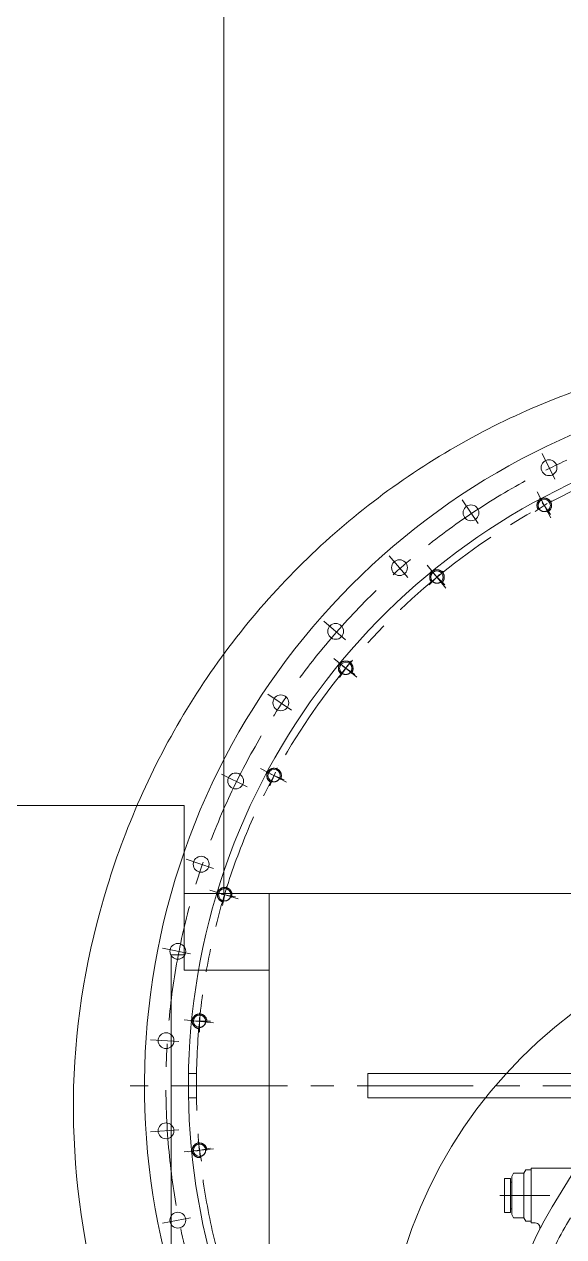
# Model space of a CAD drawing. Header units: inches. Extents: x 0 to 26418, y 0 to 20128.
# Drawn here: x 3322 to 3764, y 15601 to 16596 of the extents above; entities that cross this region are included whole.
import ezdxf

# ---------------------------------------------------------------- set-up
doc = ezdxf.new("R2010")
doc.units = ezdxf.units.IN
doc.header["$MEASUREMENT"] = 0
doc.linetypes.add('CENTER', pattern=[50.8, 31.75, -6.35, 6.35, -6.35])
doc.linetypes.add('点画线', pattern=[18, 12, -2, 2, -2])
for name, color, linetype, lineweight in [('CAXA1', 5, 'CENTER', 5), ('中心线层', 5, 'CENTER', 5), ('粗实线层', 7, 'Continuous', 5), ('细实线层', 7, 'Continuous', 5)]:
    doc.layers.add(name, color=color, linetype=linetype, lineweight=lineweight)

msp = doc.modelspace()

# ---------------------------------------------------------------- linework, layer by layer
at = {"color": 7, "lineweight": 5}
for p, q in [((3485.66, 15882.91), (3485.66, 16785.18)), ((3742.46, 16202.01), (3742.44, 16201.69)), ((3742.44, 16201.69), (3742.44, 16201.38)), ((3742.44, 16201.38), (3742.45, 16201.06)), ((3742.45, 16201.06), (3742.48, 16200.75)), ((3742.5, 16202.32), (3742.46, 16202.01)), ((3742.48, 16200.75), (3742.52, 16200.44)), ((3742.55, 16202.63), (3742.5, 16202.32)), ((3742.52, 16200.44), (3742.59, 16200.13)), ((3742.62, 16202.93), (3742.55, 16202.63)), ((3742.59, 16200.13), (3742.66, 16199.83)), ((3742.71, 16203.24), (3742.62, 16202.93)), ((3742.66, 16199.83), (3742.76, 16199.53)), ((3742.81, 16203.53), (3742.71, 16203.24)), ((3742.76, 16199.53), (3742.86, 16199.23)), ((3742.92, 16203.82), (3742.81, 16203.53)), ((3742.86, 16199.23), (3742.99, 16198.94)), ((3743.06, 16204.11), (3742.92, 16203.82)), ((3742.99, 16198.94), (3743.13, 16198.66)), ((3743.2, 16204.39), (3743.06, 16204.11)), ((3743.13, 16198.66), (3743.28, 16198.39)), ((3743.36, 16204.66), (3743.2, 16204.39)), ((3743.54, 16204.92), (3743.36, 16204.66)), ((3743.45, 16198.12), (3744.24, 16198.65)), ((3743.73, 16205.17), (3743.54, 16204.92)), ((3743.93, 16205.41), (3743.73, 16205.17)), ((3744.14, 16205.64), (3743.93, 16205.41)), ((3744.36, 16205.86), (3744.14, 16205.64)), ((3744.24, 16198.65), (3744.24, 16198.65)), ((3744.24, 16198.65), (3744.39, 16198.43)), ((3744.6, 16206.07), (3744.36, 16205.86)), ((3744.85, 16206.26), (3744.6, 16206.07)), ((3745.1, 16206.45), (3744.85, 16206.26)), ((3745.37, 16206.61), (3745.1, 16206.45)), ((3745.64, 16206.77), (3745.37, 16206.61)), ((3745.93, 16206.91), (3745.64, 16206.77)), ((3746.21, 16207.03), (3745.93, 16206.91)), ((3746.51, 16207.14), (3746.21, 16207.03)), ((3746.81, 16207.23), (3746.51, 16207.14)), ((3747.11, 16207.31), (3746.81, 16207.23)), ((3747.42, 16207.37), (3747.11, 16207.31)), ((3747.73, 16207.41), (3747.42, 16207.37)), ((3748.05, 16207.44), (3747.73, 16207.41)), ((3748.36, 16207.46), (3748.05, 16207.44)), ((3748.67, 16207.45), (3748.36, 16207.46)), ((3748.99, 16207.43), (3748.67, 16207.45)), ((3749.3, 16207.39), (3748.99, 16207.43)), ((3749.61, 16207.34), (3749.3, 16207.39)), ((3749.91, 16207.27), (3749.61, 16207.34)), ((3750.22, 16207.19), (3749.91, 16207.27)), ((3750.51, 16207.09), (3750.22, 16207.19)), ((3750.81, 16206.97), (3750.51, 16207.09)), ((3751.09, 16206.84), (3750.81, 16206.97)), ((3751.37, 16206.69), (3751.09, 16206.84)), ((3751.64, 16206.53), (3751.37, 16206.69)), ((3751.9, 16206.36), (3751.64, 16206.53)), ((3752.15, 16206.17), (3751.9, 16206.36)), ((3752.39, 16205.97), (3752.15, 16206.17)), ((3752.62, 16205.75), (3752.39, 16205.97)), ((3752.84, 16205.53), (3752.62, 16205.75)), ((3753.05, 16205.29), (3752.84, 16205.53)), ((3753.25, 16205.05), (3753.05, 16205.29)), ((3753.43, 16204.79), (3753.25, 16205.05)), ((3753.59, 16204.52), (3753.43, 16204.79)), ((3753.43, 16204.79), (3753.43, 16204.79)), ((3753.75, 16204.25), (3753.59, 16204.52)), ((3753.67, 16198.52), (3753.82, 16198.8)), ((3753.89, 16203.97), (3753.75, 16204.25)), ((3753.82, 16198.8), (3753.95, 16199.09)), ((3754.01, 16203.68), (3753.89, 16203.97)), ((3753.95, 16199.09), (3754.07, 16199.38)), ((3754.12, 16203.38), (3754.01, 16203.68)), ((3754.07, 16199.38), (3754.17, 16199.68)), ((3754.21, 16203.08), (3754.12, 16203.38)), ((3754.17, 16199.68), (3754.25, 16199.98)), ((3754.29, 16202.78), (3754.21, 16203.08)), ((3754.25, 16199.98), (3754.32, 16200.29)), ((3754.35, 16202.47), (3754.29, 16202.78)), ((3754.32, 16200.29), (3754.38, 16200.6)), ((3754.4, 16202.16), (3754.35, 16202.47)), ((3754.38, 16200.6), (3754.41, 16200.91)), ((3754.42, 16201.85), (3754.4, 16202.16)), ((3754.41, 16200.91), (3754.43, 16201.22)), ((3754.44, 16201.53), (3754.42, 16201.85)), ((3754.43, 16201.22), (3754.44, 16201.53)), ((3743.28, 16198.39), (3743.45, 16198.12)), ((3743.45, 16198.12), (3743.45, 16198.12)), ((3744.39, 16198.43), (3744.55, 16198.23)), ((3744.55, 16198.23), (3744.73, 16198.03)), ((3744.73, 16198.03), (3744.91, 16197.84)), ((3744.91, 16197.84), (3745.11, 16197.66)), ((3745.11, 16197.66), (3745.31, 16197.49)), ((3745.31, 16197.49), (3745.52, 16197.33)), ((3745.52, 16197.33), (3745.74, 16197.18)), ((3745.74, 16197.18), (3745.97, 16197.05)), ((3745.97, 16197.05), (3746.2, 16196.92)), ((3746.2, 16196.92), (3746.44, 16196.81)), ((3746.44, 16196.81), (3746.69, 16196.72)), ((3746.69, 16196.72), (3746.94, 16196.63)), ((3746.94, 16196.63), (3747.19, 16196.56)), ((3747.19, 16196.56), (3747.45, 16196.5)), ((3747.45, 16196.5), (3747.71, 16196.46)), ((3747.71, 16196.46), (3747.98, 16196.42)), ((3747.98, 16196.42), (3748.24, 16196.41)), ((3748.24, 16196.41), (3748.5, 16196.4)), ((3748.5, 16196.4), (3748.77, 16196.41)), ((3748.77, 16196.41), (3749.03, 16196.44)), ((3749.03, 16196.44), (3749.29, 16196.48)), ((3749.29, 16196.48), (3749.55, 16196.53)), ((3749.55, 16196.53), (3749.81, 16196.59)), ((3749.81, 16196.59), (3750.06, 16196.67)), ((3750.06, 16196.67), (3750.31, 16196.76)), ((3750.31, 16196.76), (3750.55, 16196.87)), ((3750.55, 16196.87), (3750.79, 16196.98)), ((3750.79, 16196.98), (3751.02, 16197.11)), ((3751.02, 16197.11), (3751.24, 16197.26)), ((3751.24, 16197.26), (3751.24, 16197.26)), ((3751.24, 16197.26), (3751.77, 16196.47)), ((3751.77, 16196.47), (3752.03, 16196.65)), ((3751.77, 16196.47), (3751.77, 16196.47)), ((3752.03, 16196.65), (3752.27, 16196.84)), ((3752.27, 16196.84), (3752.51, 16197.05)), ((3752.51, 16197.05), (3752.74, 16197.27)), ((3752.74, 16197.27), (3752.95, 16197.5)), ((3752.95, 16197.5), (3753.15, 16197.74)), ((3753.15, 16197.74), (3753.34, 16197.99)), ((3753.34, 16197.99), (3753.51, 16198.25)), ((3753.51, 16198.25), (3753.67, 16198.52)), ((3654.43, 16142.96), (3654.42, 16142.64)), ((3654.42, 16142.64), (3654.43, 16142.33)), ((3654.45, 16143.27), (3654.43, 16142.96)), ((3654.43, 16142.33), (3654.45, 16142.02)), ((3654.49, 16143.58), (3654.45, 16143.27)), ((3654.45, 16142.02), (3654.49, 16141.71)), ((3654.55, 16143.89), (3654.49, 16143.58)), ((3654.49, 16141.71), (3654.55, 16141.4)), ((3654.62, 16144.2), (3654.55, 16143.89)), ((3654.55, 16141.4), (3654.62, 16141.09)), ((3654.71, 16144.5), (3654.62, 16144.2)), ((3654.62, 16141.09), (3654.71, 16140.79)), ((3654.82, 16144.79), (3654.71, 16144.5)), ((3654.71, 16140.79), (3654.82, 16140.49)), ((3654.94, 16145.08), (3654.82, 16144.79)), ((3654.82, 16140.49), (3654.94, 16140.2)), ((3655.07, 16145.37), (3654.94, 16145.08)), ((3654.94, 16140.2), (3655.07, 16139.92)), ((3655.22, 16145.64), (3655.07, 16145.37)), ((3655.07, 16139.92), (3655.22, 16139.64)), ((3655.39, 16145.91), (3655.22, 16145.64)), ((3655.22, 16139.64), (3655.39, 16139.38)), ((3655.57, 16146.17), (3655.39, 16145.91)), ((3655.39, 16139.38), (3655.57, 16139.12)), ((3655.76, 16146.42), (3655.57, 16146.17)), ((3655.57, 16139.12), (3655.76, 16138.87)), ((3655.96, 16146.66), (3655.76, 16146.42)), ((3656.18, 16146.89), (3655.96, 16146.66)), ((3656.4, 16147.1), (3656.18, 16146.89)), ((3656.18, 16138.4), (3656.85, 16139.07)), ((3656.64, 16147.31), (3656.4, 16147.1)), ((3656.89, 16147.5), (3656.64, 16147.31)), ((3656.85, 16139.07), (3656.85, 16139.07)), ((3656.85, 16139.07), (3657.04, 16138.89)), ((3657.15, 16147.68), (3656.89, 16147.5)), ((3657.42, 16147.84), (3657.15, 16147.68)), ((3657.7, 16147.99), (3657.42, 16147.84)), ((3657.98, 16148.13), (3657.7, 16147.99)), ((3658.27, 16148.25), (3657.98, 16148.13)), ((3658.57, 16148.35), (3658.27, 16148.25)), ((3658.87, 16148.44), (3658.57, 16148.35)), ((3659.17, 16148.51), (3658.87, 16148.44)), ((3659.48, 16148.57), (3659.17, 16148.51)), ((3659.79, 16148.61), (3659.48, 16148.57)), ((3660.11, 16148.64), (3659.79, 16148.61)), ((3660.42, 16148.64), (3660.11, 16148.64)), ((3660.73, 16148.64), (3660.42, 16148.64)), ((3661.05, 16148.61), (3660.73, 16148.64)), ((3661.36, 16148.57), (3661.05, 16148.61)), ((3661.67, 16148.51), (3661.36, 16148.57)), ((3661.97, 16148.44), (3661.67, 16148.51)), ((3662.27, 16148.35), (3661.97, 16148.44)), ((3662.57, 16148.25), (3662.27, 16148.35)), ((3662.86, 16148.13), (3662.57, 16148.25)), ((3663.14, 16147.99), (3662.86, 16148.13)), ((3663.42, 16147.84), (3663.14, 16147.99)), ((3663.69, 16147.68), (3663.42, 16147.84)), ((3663.95, 16147.5), (3663.69, 16147.68)), ((3663.8, 16138.89), (3663.99, 16139.07)), ((3664.2, 16147.31), (3663.95, 16147.5)), ((3663.99, 16139.07), (3663.99, 16139.07)), ((3663.99, 16139.07), (3664.66, 16138.4)), ((3664.43, 16147.1), (3664.2, 16147.31)), ((3664.66, 16146.89), (3664.43, 16147.1)), ((3664.88, 16146.66), (3664.66, 16146.89)), ((3664.66, 16146.89), (3664.66, 16146.89)), ((3665.08, 16146.42), (3664.88, 16146.66)), ((3665.27, 16146.17), (3665.08, 16146.42)), ((3665.08, 16138.87), (3665.27, 16139.12)), ((3665.45, 16145.91), (3665.27, 16146.17)), ((3665.27, 16139.12), (3665.45, 16139.38)), ((3665.62, 16145.64), (3665.45, 16145.91)), ((3665.45, 16139.38), (3665.62, 16139.64)), ((3665.77, 16145.37), (3665.62, 16145.64)), ((3665.62, 16139.64), (3665.77, 16139.92)), ((3665.9, 16145.08), (3665.77, 16145.37)), ((3665.77, 16139.92), (3665.9, 16140.2)), ((3666.02, 16144.79), (3665.9, 16145.08)), ((3665.9, 16140.2), (3666.02, 16140.49)), ((3666.13, 16144.5), (3666.02, 16144.79)), ((3666.02, 16140.49), (3666.13, 16140.79)), ((3666.21, 16144.2), (3666.13, 16144.5)), ((3666.13, 16140.79), (3666.21, 16141.09)), ((3666.29, 16143.89), (3666.21, 16144.2)), ((3666.21, 16141.09), (3666.29, 16141.4)), ((3666.35, 16143.58), (3666.29, 16143.89)), ((3666.29, 16141.4), (3666.35, 16141.71)), ((3666.39, 16143.27), (3666.35, 16143.58)), ((3666.35, 16141.71), (3666.39, 16142.02)), ((3666.41, 16142.96), (3666.39, 16143.27)), ((3666.39, 16142.02), (3666.41, 16142.33)), ((3666.42, 16142.64), (3666.41, 16142.96)), ((3666.41, 16142.33), (3666.42, 16142.64)), ((3655.76, 16138.87), (3655.96, 16138.63)), ((3655.96, 16138.63), (3656.18, 16138.4)), ((3656.18, 16138.4), (3656.18, 16138.4)), ((3657.04, 16138.89), (3657.24, 16138.72)), ((3657.24, 16138.72), (3657.45, 16138.56)), ((3657.45, 16138.56), (3657.67, 16138.41)), ((3657.67, 16138.41), (3657.89, 16138.27)), ((3657.89, 16138.27), (3658.13, 16138.14)), ((3658.13, 16138.14), (3658.36, 16138.03)), ((3658.36, 16138.03), (3658.61, 16137.93)), ((3658.61, 16137.93), (3658.86, 16137.84)), ((3658.86, 16137.84), (3659.11, 16137.76)), ((3659.11, 16137.76), (3659.37, 16137.7)), ((3659.37, 16137.7), (3659.63, 16137.65)), ((3659.63, 16137.65), (3659.89, 16137.62)), ((3659.89, 16137.62), (3660.15, 16137.6)), ((3660.15, 16137.6), (3660.42, 16137.59)), ((3660.42, 16137.59), (3660.68, 16137.6)), ((3660.68, 16137.6), (3660.95, 16137.62)), ((3660.95, 16137.62), (3661.21, 16137.65)), ((3661.21, 16137.65), (3661.47, 16137.7)), ((3661.47, 16137.7), (3661.73, 16137.76)), ((3661.73, 16137.76), (3661.98, 16137.84)), ((3661.98, 16137.84), (3662.23, 16137.93)), ((3662.23, 16137.93), (3662.47, 16138.03)), ((3662.47, 16138.03), (3662.71, 16138.14)), ((3662.71, 16138.14), (3662.95, 16138.27)), ((3662.95, 16138.27), (3663.17, 16138.41)), ((3663.17, 16138.41), (3663.39, 16138.56)), ((3663.39, 16138.56), (3663.6, 16138.72)), ((3663.6, 16138.72), (3663.8, 16138.89)), ((3664.66, 16138.4), (3664.88, 16138.63)), ((3664.66, 16138.4), (3664.66, 16138.4)), ((3664.88, 16138.63), (3665.08, 16138.87)), ((3579.79, 16069.42), (3579.71, 16069.12)), ((3579.88, 16069.72), (3579.79, 16069.42)), ((3579.99, 16070.01), (3579.88, 16069.72)), ((3580.12, 16070.3), (3579.99, 16070.01)), ((3580.26, 16070.58), (3580.12, 16070.3)), ((3580.41, 16070.86), (3580.26, 16070.58)), ((3580.58, 16071.12), (3580.41, 16070.86)), ((3580.76, 16071.38), (3580.58, 16071.12)), ((3580.95, 16071.63), (3580.76, 16071.38)), ((3581.16, 16071.86), (3580.95, 16071.63)), ((3581.38, 16072.09), (3581.16, 16071.86)), ((3581.61, 16072.3), (3581.38, 16072.09)), ((3581.85, 16072.5), (3581.61, 16072.3)), ((3582.1, 16072.69), (3581.85, 16072.5)), ((3582.36, 16072.87), (3582.1, 16072.69)), ((3582.63, 16073.03), (3582.36, 16072.87)), ((3582.91, 16073.17), (3582.63, 16073.03)), ((3583.2, 16073.3), (3582.91, 16073.17)), ((3583.49, 16073.42), (3583.2, 16073.3)), ((3583.79, 16073.52), (3583.49, 16073.42)), ((3584.09, 16073.61), (3583.79, 16073.52)), ((3584.4, 16073.68), (3584.09, 16073.61)), ((3584.71, 16073.73), (3584.4, 16073.68)), ((3585.02, 16073.77), (3584.71, 16073.73)), ((3585.33, 16073.79), (3585.02, 16073.77)), ((3585.64, 16073.79), (3585.33, 16073.79)), ((3585.96, 16073.78), (3585.64, 16073.79)), ((3586.27, 16073.75), (3585.96, 16073.78)), ((3586.58, 16073.7), (3586.27, 16073.75)), ((3586.89, 16073.64), (3586.58, 16073.7)), ((3587.19, 16073.57), (3586.89, 16073.64)), ((3587.49, 16073.47), (3587.19, 16073.57)), ((3587.79, 16073.36), (3587.49, 16073.47)), ((3588.08, 16073.24), (3587.79, 16073.36)), ((3588.36, 16073.1), (3588.08, 16073.24)), ((3588.63, 16072.95), (3588.36, 16073.1)), ((3588.9, 16072.78), (3588.63, 16072.95)), ((3589.16, 16072.6), (3588.9, 16072.78)), ((3588.9, 16072.78), (3588.9, 16072.78)), ((3589.4, 16072.4), (3589.16, 16072.6)), ((3589.64, 16072.2), (3589.4, 16072.4)), ((3589.86, 16071.98), (3589.64, 16072.2)), ((3590.08, 16071.75), (3589.86, 16071.98)), ((3590.28, 16071.51), (3590.08, 16071.75)), ((3590.47, 16071.25), (3590.28, 16071.51)), ((3590.64, 16070.99), (3590.47, 16071.25)), ((3590.8, 16070.72), (3590.64, 16070.99)), ((3590.95, 16070.44), (3590.8, 16070.72)), ((3591.08, 16070.16), (3590.95, 16070.44)), ((3591.2, 16069.87), (3591.08, 16070.16)), ((3591.3, 16069.57), (3591.2, 16069.87)), ((3591.38, 16069.27), (3591.3, 16069.57)), ((3579.58, 16068.18), (3579.57, 16067.87)), ((3579.57, 16067.87), (3579.57, 16067.56)), ((3579.57, 16067.56), (3579.59, 16067.24)), ((3579.61, 16068.5), (3579.58, 16068.18)), ((3579.59, 16067.24), (3579.63, 16066.93)), ((3579.65, 16068.81), (3579.61, 16068.5)), ((3579.63, 16066.93), (3579.68, 16066.62)), ((3579.71, 16069.12), (3579.65, 16068.81)), ((3579.68, 16066.62), (3579.75, 16066.31)), ((3579.75, 16066.31), (3579.84, 16066.01)), ((3579.84, 16066.01), (3579.94, 16065.71)), ((3579.94, 16065.71), (3580.05, 16065.42)), ((3580.05, 16065.42), (3580.18, 16065.14)), ((3580.18, 16065.14), (3580.33, 16064.86)), ((3580.33, 16064.86), (3580.49, 16064.59)), ((3580.49, 16064.59), (3580.67, 16064.33)), ((3580.67, 16064.33), (3580.85, 16064.08)), ((3580.85, 16064.08), (3581.06, 16063.84)), ((3581.06, 16063.84), (3581.27, 16063.6)), ((3581.27, 16063.6), (3581.49, 16063.39)), ((3581.49, 16063.39), (3581.73, 16063.18)), ((3581.73, 16063.18), (3581.98, 16062.98)), ((3581.98, 16062.98), (3582.23, 16062.8)), ((3582.23, 16062.8), (3582.76, 16063.59)), ((3582.23, 16062.8), (3582.23, 16062.8)), ((3582.76, 16063.59), (3582.76, 16063.59)), ((3582.76, 16063.59), (3582.98, 16063.45)), ((3582.98, 16063.45), (3583.21, 16063.32)), ((3583.21, 16063.32), (3583.45, 16063.2)), ((3583.45, 16063.2), (3583.69, 16063.1)), ((3583.69, 16063.1), (3583.94, 16063.01)), ((3583.94, 16063.01), (3584.19, 16062.93)), ((3584.19, 16062.93), (3584.45, 16062.86)), ((3584.45, 16062.86), (3584.71, 16062.81)), ((3584.71, 16062.81), (3584.97, 16062.77)), ((3584.97, 16062.77), (3585.24, 16062.75)), ((3585.24, 16062.75), (3585.5, 16062.74)), ((3585.5, 16062.74), (3585.76, 16062.74)), ((3585.76, 16062.74), (3586.03, 16062.76)), ((3586.03, 16062.76), (3586.29, 16062.79)), ((3586.29, 16062.79), (3586.55, 16062.84)), ((3586.55, 16062.84), (3586.81, 16062.89)), ((3586.81, 16062.89), (3587.06, 16062.97)), ((3587.06, 16062.97), (3587.31, 16063.05)), ((3587.31, 16063.05), (3587.56, 16063.15)), ((3587.56, 16063.15), (3587.8, 16063.26)), ((3587.8, 16063.26), (3588.04, 16063.38)), ((3588.04, 16063.38), (3588.26, 16063.52)), ((3588.26, 16063.52), (3588.48, 16063.66)), ((3588.48, 16063.66), (3588.69, 16063.82)), ((3588.69, 16063.82), (3588.9, 16063.99)), ((3588.9, 16063.99), (3589.09, 16064.17)), ((3589.09, 16064.17), (3589.28, 16064.36)), ((3589.28, 16064.36), (3589.45, 16064.56)), ((3589.45, 16064.56), (3589.61, 16064.77)), ((3589.61, 16064.77), (3589.77, 16064.98)), ((3589.77, 16064.98), (3589.77, 16064.98)), ((3589.77, 16064.98), (3590.55, 16064.46)), ((3590.55, 16064.46), (3590.72, 16064.72)), ((3590.55, 16064.46), (3590.55, 16064.46)), ((3590.72, 16064.72), (3590.88, 16065)), ((3590.88, 16065), (3591.01, 16065.28)), ((3591.01, 16065.28), (3591.14, 16065.57)), ((3591.14, 16065.57), (3591.25, 16065.86)), ((3591.25, 16065.86), (3591.34, 16066.16)), ((3591.34, 16066.16), (3591.42, 16066.47)), ((3591.45, 16068.96), (3591.38, 16069.27)), ((3591.42, 16066.47), (3591.48, 16066.78)), ((3591.5, 16068.65), (3591.45, 16068.96)), ((3591.48, 16066.78), (3591.52, 16067.09)), ((3591.54, 16068.34), (3591.5, 16068.65)), ((3591.52, 16067.09), (3591.55, 16067.4)), ((3591.56, 16068.03), (3591.54, 16068.34)), ((3591.55, 16067.4), (3591.57, 16067.71)), ((3591.57, 16067.71), (3591.56, 16068.03)), ((3520.77, 15980.24), (3520.76, 15979.93)), ((3520.76, 15979.93), (3520.76, 15979.62)), ((3520.81, 15980.56), (3520.77, 15980.24)), ((3520.85, 15980.87), (3520.81, 15980.56)), ((3520.92, 15981.17), (3520.85, 15980.87)), ((3521, 15981.48), (3520.92, 15981.17)), ((3521.1, 15981.78), (3521, 15981.48)), ((3521.21, 15982.07), (3521.1, 15981.78)), ((3521.34, 15982.36), (3521.21, 15982.07)), ((3521.48, 15982.64), (3521.34, 15982.36)), ((3521.64, 15982.91), (3521.48, 15982.64)), ((3521.81, 15983.17), (3521.64, 15982.91)), ((3521.99, 15983.43), (3521.81, 15983.17)), ((3522.19, 15983.67), (3521.99, 15983.43)), ((3522.4, 15983.9), (3522.19, 15983.67)), ((3522.62, 15984.13), (3522.4, 15983.9)), ((3522.86, 15984.34), (3522.62, 15984.13)), ((3523.1, 15984.53), (3522.86, 15984.34)), ((3523.36, 15984.72), (3523.1, 15984.53)), ((3523.62, 15984.89), (3523.36, 15984.72)), ((3523.89, 15985.05), (3523.62, 15984.89)), ((3524.17, 15985.19), (3523.89, 15985.05)), ((3524.46, 15985.32), (3524.17, 15985.19)), ((3524.75, 15985.43), (3524.46, 15985.32)), ((3525.05, 15985.53), (3524.75, 15985.43)), ((3525.35, 15985.61), (3525.05, 15985.53)), ((3525.66, 15985.67), (3525.35, 15985.61)), ((3525.97, 15985.72), (3525.66, 15985.67)), ((3526.28, 15985.75), (3525.97, 15985.72)), ((3526.6, 15985.77), (3526.28, 15985.75)), ((3526.91, 15985.77), (3526.6, 15985.77)), ((3527.23, 15985.75), (3526.91, 15985.77)), ((3527.54, 15985.72), (3527.23, 15985.75)), ((3527.85, 15985.67), (3527.54, 15985.72)), ((3528.15, 15985.61), (3527.85, 15985.67)), ((3528.46, 15985.53), (3528.15, 15985.61)), ((3528.76, 15985.43), (3528.46, 15985.53)), ((3529.05, 15985.32), (3528.76, 15985.43)), ((3529.34, 15985.19), (3529.05, 15985.32)), ((3529.05, 15985.32), (3529.05, 15985.32)), ((3529.62, 15985.05), (3529.34, 15985.19)), ((3529.89, 15984.89), (3529.62, 15985.05)), ((3530.15, 15984.72), (3529.89, 15984.89)), ((3530.41, 15984.53), (3530.15, 15984.72)), ((3530.65, 15984.34), (3530.41, 15984.53)), ((3530.88, 15984.13), (3530.65, 15984.34)), ((3531.11, 15983.9), (3530.88, 15984.13)), ((3531.32, 15983.67), (3531.11, 15983.9)), ((3531.51, 15983.43), (3531.32, 15983.67)), ((3531.7, 15983.17), (3531.51, 15983.43)), ((3531.87, 15982.91), (3531.7, 15983.17)), ((3532.03, 15982.64), (3531.87, 15982.91)), ((3532.17, 15982.36), (3532.03, 15982.64)), ((3532.3, 15982.07), (3532.17, 15982.36)), ((3532.41, 15981.78), (3532.3, 15982.07)), ((3532.51, 15981.48), (3532.41, 15981.78)), ((3532.59, 15981.17), (3532.51, 15981.48)), ((3532.65, 15980.87), (3532.59, 15981.17)), ((3532.7, 15980.56), (3532.65, 15980.87)), ((3532.74, 15980.24), (3532.7, 15980.56)), ((3532.75, 15979.93), (3532.74, 15980.24)), ((3532.75, 15979.62), (3532.75, 15979.93)), ((3520.76, 15979.62), (3520.77, 15979.3)), ((3520.77, 15979.3), (3520.81, 15978.99)), ((3520.81, 15978.99), (3520.85, 15978.68)), ((3520.85, 15978.68), (3520.92, 15978.37)), ((3520.92, 15978.37), (3521, 15978.07)), ((3521, 15978.07), (3521.1, 15977.77)), ((3521.1, 15977.77), (3521.21, 15977.48)), ((3521.21, 15977.48), (3521.34, 15977.19)), ((3521.34, 15977.19), (3521.48, 15976.91)), ((3521.48, 15976.91), (3521.64, 15976.64)), ((3521.64, 15976.64), (3521.81, 15976.37)), ((3521.81, 15976.37), (3521.99, 15976.12)), ((3521.99, 15976.12), (3522.19, 15975.88)), ((3522.19, 15975.88), (3522.4, 15975.64)), ((3522.4, 15975.64), (3522.62, 15975.42)), ((3522.62, 15975.42), (3522.86, 15975.21)), ((3522.86, 15975.21), (3523.1, 15975.01)), ((3523.1, 15975.01), (3523.36, 15974.83)), ((3523.36, 15974.83), (3523.62, 15974.66)), ((3523.62, 15974.66), (3523.89, 15974.5)), ((3523.89, 15974.5), (3524.17, 15974.36)), ((3524.17, 15974.36), (3524.46, 15974.23)), ((3524.46, 15974.23), (3524.82, 15975.1)), ((3524.46, 15974.23), (3524.46, 15974.23)), ((3524.82, 15975.1), (3524.82, 15975.1)), ((3524.82, 15975.1), (3525.07, 15975.01)), ((3525.07, 15975.01), (3525.32, 15974.93)), ((3525.32, 15974.93), (3525.57, 15974.86)), ((3525.57, 15974.86), (3525.83, 15974.8)), ((3525.83, 15974.8), (3526.09, 15974.76)), ((3526.09, 15974.76), (3526.36, 15974.74)), ((3526.36, 15974.74), (3526.62, 15974.72)), ((3526.62, 15974.72), (3526.89, 15974.72)), ((3526.89, 15974.72), (3527.15, 15974.74)), ((3527.15, 15974.74), (3527.41, 15974.76)), ((3527.41, 15974.76), (3527.68, 15974.8)), ((3527.68, 15974.8), (3527.93, 15974.86)), ((3527.93, 15974.86), (3528.19, 15974.93)), ((3528.19, 15974.93), (3528.44, 15975.01)), ((3528.44, 15975.01), (3528.69, 15975.1)), ((3528.69, 15975.1), (3528.93, 15975.21)), ((3528.93, 15975.21), (3529.17, 15975.33)), ((3529.17, 15975.33), (3529.39, 15975.46)), ((3529.39, 15975.46), (3529.62, 15975.61)), ((3529.62, 15975.61), (3529.83, 15975.76)), ((3529.83, 15975.76), (3530.04, 15975.93)), ((3530.04, 15975.93), (3530.23, 15976.11)), ((3530.23, 15976.11), (3530.42, 15976.29)), ((3530.42, 15976.29), (3530.6, 15976.49)), ((3530.6, 15976.49), (3530.76, 15976.7)), ((3530.76, 15976.7), (3530.92, 15976.91)), ((3530.92, 15976.91), (3531.06, 15977.13)), ((3531.06, 15977.13), (3531.19, 15977.36)), ((3531.19, 15977.36), (3531.31, 15977.6)), ((3531.31, 15977.6), (3531.42, 15977.84)), ((3531.42, 15977.84), (3531.42, 15977.84)), ((3531.42, 15977.84), (3532.3, 15977.48)), ((3532.3, 15977.48), (3532.41, 15977.77)), ((3532.3, 15977.48), (3532.3, 15977.48)), ((3532.41, 15977.77), (3532.51, 15978.07)), ((3532.51, 15978.07), (3532.59, 15978.37)), ((3532.59, 15978.37), (3532.65, 15978.68)), ((3532.65, 15978.68), (3532.7, 15978.99)), ((3532.7, 15978.99), (3532.74, 15979.3)), ((3532.74, 15979.3), (3532.75, 15979.62)), ((3452.89, 15955.11), (3017.73, 15955.11)), ((3452.89, 15820.1), (3452.89, 15955.11)), ((3485.66, 15882.91), (3452.89, 15882.91)), ((3480.25, 15882.21), (3480.24, 15881.89)), ((3480.24, 15881.89), (3480.26, 15881.58)), ((3480.27, 15882.52), (3480.25, 15882.21)), ((3480.26, 15881.58), (3480.29, 15881.27)), ((3480.31, 15882.83), (3480.27, 15882.52)), ((3480.29, 15881.27), (3480.33, 15880.96)), ((3480.36, 15883.14), (3480.31, 15882.83)), ((3480.33, 15880.96), (3480.39, 15880.65)), ((3480.43, 15883.45), (3480.36, 15883.14)), ((3480.39, 15880.65), (3480.47, 15880.34)), ((3480.51, 15883.75), (3480.43, 15883.45)), ((3480.47, 15880.34), (3480.56, 15880.04)), ((3480.61, 15884.05), (3480.51, 15883.75)), ((3480.73, 15884.34), (3480.61, 15884.05)), ((3480.86, 15884.63), (3480.73, 15884.34)), ((3481.01, 15884.9), (3480.86, 15884.63)), ((3481.17, 15885.17), (3481.01, 15884.9)), ((3481.34, 15885.44), (3481.17, 15885.17)), ((3481.53, 15885.69), (3481.34, 15885.44)), ((3481.73, 15885.93), (3481.53, 15885.69)), ((3481.95, 15886.16), (3481.73, 15885.93)), ((3482.17, 15886.38), (3481.95, 15886.16)), ((3482.41, 15886.59), (3482.17, 15886.38)), ((3482.65, 15886.78), (3482.41, 15886.59)), ((3482.91, 15886.96), (3482.65, 15886.78)), ((3483.18, 15887.13), (3482.91, 15886.96)), ((3483.45, 15887.28), (3483.18, 15887.13)), ((3483.73, 15887.42), (3483.45, 15887.28)), ((3484.02, 15887.55), (3483.73, 15887.42)), ((3484.32, 15887.65), (3484.02, 15887.55)), ((3484.62, 15887.75), (3484.32, 15887.65)), ((3484.92, 15887.82), (3484.62, 15887.75)), ((3485.23, 15887.89), (3484.92, 15887.82)), ((3485.54, 15887.93), (3485.23, 15887.89)), ((3485.85, 15887.96), (3485.54, 15887.93)), ((4519.8, 15882.91), (3485.66, 15882.91)), ((3486.17, 15887.97), (3485.85, 15887.96)), ((3486.48, 15887.97), (3486.17, 15887.97)), ((3486.79, 15887.95), (3486.48, 15887.97)), ((3487.1, 15887.91), (3486.79, 15887.95)), ((3487.41, 15887.86), (3487.1, 15887.91)), ((3487.72, 15887.79), (3487.41, 15887.86)), ((3487.41, 15887.86), (3487.41, 15887.86)), ((3488.02, 15887.7), (3487.72, 15887.79)), ((3488.32, 15887.6), (3488.02, 15887.7)), ((3488.61, 15887.49), (3488.32, 15887.6)), ((3488.9, 15887.35), (3488.61, 15887.49)), ((3489.18, 15887.21), (3488.9, 15887.35)), ((3489.45, 15887.05), (3489.18, 15887.21)), ((3489.71, 15886.87), (3489.45, 15887.05)), ((3489.96, 15886.68), (3489.71, 15886.87)), ((3490.2, 15886.48), (3489.96, 15886.68)), ((3490.43, 15886.27), (3490.2, 15886.48)), ((3490.65, 15886.05), (3490.43, 15886.27)), ((3490.86, 15885.81), (3490.65, 15886.05)), ((3491.05, 15885.56), (3490.86, 15885.81)), ((3490.98, 15880.22), (3491.07, 15880.47)), ((3491.23, 15885.31), (3491.05, 15885.56)), ((3491.07, 15880.47), (3491.14, 15880.73)), ((3491.14, 15880.73), (3491.2, 15880.99)), ((3491.2, 15880.99), (3491.2, 15880.99)), ((3491.2, 15880.99), (3492.13, 15880.8)), ((3491.4, 15885.04), (3491.23, 15885.31)), ((3491.55, 15884.77), (3491.4, 15885.04)), ((3491.69, 15884.48), (3491.55, 15884.77)), ((3491.82, 15884.2), (3491.69, 15884.48)), ((3491.93, 15883.9), (3491.82, 15884.2)), ((3492.02, 15883.6), (3491.93, 15883.9)), ((3492.1, 15883.3), (3492.02, 15883.6)), ((3492.16, 15882.99), (3492.1, 15883.3)), ((3492.13, 15880.8), (3492.18, 15881.11)), ((3492.13, 15880.8), (3492.13, 15880.8)), ((3492.2, 15882.68), (3492.16, 15882.99)), ((3492.18, 15881.11), (3492.22, 15881.42)), ((3492.23, 15882.36), (3492.2, 15882.68)), ((3492.22, 15881.42), (3492.24, 15881.74)), ((3492.24, 15882.05), (3492.23, 15882.36)), ((3492.24, 15881.74), (3492.24, 15882.05)), ((3522.73, 15882.91), (3522.73, 15075.18)), ((3480.56, 15880.04), (3480.67, 15879.75)), ((3480.67, 15879.75), (3480.8, 15879.46)), ((3480.8, 15879.46), (3480.93, 15879.18)), ((3480.93, 15879.18), (3481.09, 15878.9)), ((3481.09, 15878.9), (3481.26, 15878.64)), ((3481.26, 15878.64), (3481.44, 15878.38)), ((3481.44, 15878.38), (3481.63, 15878.14)), ((3481.63, 15878.14), (3481.84, 15877.9)), ((3481.84, 15877.9), (3482.06, 15877.67)), ((3482.06, 15877.67), (3482.29, 15877.46)), ((3482.29, 15877.46), (3482.53, 15877.26)), ((3482.53, 15877.26), (3482.78, 15877.07)), ((3482.78, 15877.07), (3483.04, 15876.9)), ((3483.04, 15876.9), (3483.31, 15876.74)), ((3483.31, 15876.74), (3483.59, 15876.59)), ((3483.59, 15876.59), (3483.88, 15876.46)), ((3483.88, 15876.46), (3484.17, 15876.34)), ((3484.17, 15876.34), (3484.46, 15876.24)), ((3484.46, 15876.24), (3484.77, 15876.16)), ((3484.77, 15876.16), (3485.07, 15876.09)), ((3485.07, 15876.09), (3485.26, 15877.02)), ((3485.07, 15876.09), (3485.07, 15876.09)), ((3485.26, 15877.02), (3485.26, 15877.02)), ((3485.26, 15877.02), (3485.52, 15876.97)), ((3485.52, 15876.97), (3485.78, 15876.94)), ((3485.78, 15876.94), (3486.05, 15876.92)), ((3486.05, 15876.92), (3486.31, 15876.92)), ((3486.31, 15876.92), (3486.57, 15876.93)), ((3486.57, 15876.93), (3486.84, 15876.95)), ((3486.84, 15876.95), (3487.1, 15876.99)), ((3487.1, 15876.99), (3487.36, 15877.04)), ((3487.36, 15877.04), (3487.62, 15877.11)), ((3487.62, 15877.11), (3487.87, 15877.19)), ((3487.87, 15877.19), (3488.12, 15877.28)), ((3488.12, 15877.28), (3488.36, 15877.38)), ((3488.36, 15877.38), (3488.6, 15877.5)), ((3488.6, 15877.5), (3488.83, 15877.63)), ((3488.83, 15877.63), (3489.05, 15877.77)), ((3489.05, 15877.77), (3489.27, 15877.92)), ((3489.27, 15877.92), (3489.47, 15878.09)), ((3489.47, 15878.09), (3489.67, 15878.26)), ((3489.67, 15878.26), (3489.86, 15878.45)), ((3489.86, 15878.45), (3490.04, 15878.64)), ((3490.04, 15878.64), (3490.21, 15878.84)), ((3490.21, 15878.84), (3490.37, 15879.06)), ((3490.37, 15879.06), (3490.52, 15879.28)), ((3490.52, 15879.28), (3490.65, 15879.5)), ((3490.65, 15879.5), (3490.78, 15879.74)), ((3490.78, 15879.74), (3490.89, 15879.98)), ((3490.89, 15879.98), (3490.98, 15880.22)), ((3442.32, 15832.63), (3442.32, 15565.67)), ((3442.32, 15832.63), (3452.89, 15832.63)), ((3522.73, 15820.1), (3452.89, 15820.1)), ((3866.06, 15808.42), (3755.02, 15626.01)), ((3460.25, 15780.87), (3460.11, 15780.59)), ((3460.4, 15781.15), (3460.25, 15780.87)), ((3460.56, 15781.42), (3460.4, 15781.15)), ((3460.74, 15781.67), (3460.56, 15781.42)), ((3460.93, 15781.92), (3460.74, 15781.67)), ((3461.13, 15782.16), (3460.93, 15781.92)), ((3461.35, 15782.39), (3461.13, 15782.16)), ((3461.58, 15782.61), (3461.35, 15782.39)), ((3461.82, 15782.81), (3461.58, 15782.61)), ((3462.07, 15783), (3461.82, 15782.81)), ((3462.32, 15783.18), (3462.07, 15783)), ((3462.59, 15783.34), (3462.32, 15783.18)), ((3462.87, 15783.49), (3462.59, 15783.34)), ((3463.15, 15783.63), (3462.87, 15783.49)), ((3463.44, 15783.75), (3463.15, 15783.63)), ((3463.74, 15783.85), (3463.44, 15783.75)), ((3464.04, 15783.94), (3463.74, 15783.85)), ((3464.34, 15784.02), (3464.04, 15783.94)), ((3464.65, 15784.07), (3464.34, 15784.02)), ((3464.96, 15784.12), (3464.65, 15784.07)), ((3465.28, 15784.14), (3464.96, 15784.12)), ((3465.59, 15784.15), (3465.28, 15784.14)), ((3465.91, 15784.14), (3465.59, 15784.15)), ((3465.59, 15784.15), (3465.59, 15784.15)), ((3466.22, 15784.12), (3465.91, 15784.14)), ((3466.53, 15784.07), (3466.22, 15784.12)), ((3466.84, 15784.02), (3466.53, 15784.07)), ((3467.14, 15783.94), (3466.84, 15784.02)), ((3467.45, 15783.85), (3467.14, 15783.94)), ((3467.74, 15783.75), (3467.45, 15783.85)), ((3468.03, 15783.63), (3467.74, 15783.75)), ((3468.32, 15783.49), (3468.03, 15783.63)), ((3468.59, 15783.34), (3468.32, 15783.49)), ((3468.86, 15783.18), (3468.59, 15783.34)), ((3469.12, 15783), (3468.86, 15783.18)), ((3469.37, 15782.81), (3469.12, 15783)), ((3469.61, 15782.61), (3469.37, 15782.81)), ((3469.83, 15782.39), (3469.61, 15782.61)), ((3470.05, 15782.16), (3469.83, 15782.39)), ((3470.25, 15781.92), (3470.05, 15782.16)), ((3470.45, 15781.67), (3470.25, 15781.92)), ((3470.62, 15781.42), (3470.45, 15781.67)), ((3470.79, 15781.15), (3470.62, 15781.42)), ((3470.94, 15780.87), (3470.79, 15781.15)), ((3471.07, 15780.59), (3470.94, 15780.87)), ((3459.6, 15778.46), (3459.59, 15778.15)), ((3459.59, 15778.15), (3459.6, 15777.83)), ((3459.62, 15778.78), (3459.6, 15778.46)), ((3459.6, 15777.83), (3459.62, 15777.52)), ((3459.67, 15779.09), (3459.62, 15778.78)), ((3459.62, 15777.52), (3459.67, 15777.21)), ((3459.72, 15779.4), (3459.67, 15779.09)), ((3459.67, 15777.21), (3459.72, 15776.9)), ((3459.8, 15779.7), (3459.72, 15779.4)), ((3459.72, 15776.9), (3459.8, 15776.6)), ((3459.89, 15780), (3459.8, 15779.7)), ((3459.8, 15776.6), (3459.89, 15776.29)), ((3459.99, 15780.3), (3459.89, 15780)), ((3459.89, 15776.29), (3459.99, 15776)), ((3460.11, 15780.59), (3459.99, 15780.3)), ((3459.99, 15776), (3460.11, 15775.71)), ((3460.11, 15775.71), (3460.25, 15775.42)), ((3460.25, 15775.42), (3460.4, 15775.15)), ((3460.4, 15775.15), (3460.56, 15774.88)), ((3460.56, 15774.88), (3460.74, 15774.62)), ((3460.74, 15774.62), (3460.93, 15774.37)), ((3460.93, 15774.37), (3461.13, 15774.13)), ((3461.13, 15774.13), (3461.35, 15773.91)), ((3461.35, 15773.91), (3461.58, 15773.69)), ((3461.58, 15773.69), (3461.82, 15773.49)), ((3461.82, 15773.49), (3462.07, 15773.29)), ((3462.07, 15773.29), (3462.32, 15773.12)), ((3462.32, 15773.12), (3462.59, 15772.95)), ((3462.59, 15772.95), (3462.87, 15772.8)), ((3462.87, 15772.8), (3463.15, 15772.67)), ((3463.15, 15772.67), (3463.44, 15772.55)), ((3463.44, 15772.55), (3463.74, 15772.44)), ((3463.74, 15772.44), (3464.04, 15772.35)), ((3464.04, 15772.35), (3464.34, 15772.28)), ((3464.34, 15772.28), (3464.65, 15772.22)), ((3464.65, 15772.22), (3464.96, 15772.18)), ((3464.96, 15772.18), (3465.28, 15772.16)), ((3465.28, 15772.16), (3465.59, 15772.15)), ((3465.59, 15772.15), (3465.59, 15773.1)), ((3465.59, 15773.1), (3465.59, 15773.1)), ((3465.59, 15773.1), (3465.86, 15773.1)), ((3465.59, 15772.15), (3465.59, 15772.15)), ((3465.86, 15773.1), (3466.12, 15773.12)), ((3466.12, 15773.12), (3466.38, 15773.16)), ((3466.38, 15773.16), (3466.64, 15773.21)), ((3466.64, 15773.21), (3466.9, 15773.27)), ((3466.9, 15773.27), (3467.15, 15773.34)), ((3467.15, 15773.34), (3467.4, 15773.43)), ((3467.4, 15773.43), (3467.65, 15773.53)), ((3467.65, 15773.53), (3467.89, 15773.65)), ((3467.89, 15773.65), (3468.12, 15773.77)), ((3468.12, 15773.77), (3468.34, 15773.91)), ((3468.34, 15773.91), (3468.56, 15774.06)), ((3468.56, 15774.06), (3468.77, 15774.22)), ((3468.77, 15774.22), (3468.97, 15774.39)), ((3468.97, 15774.39), (3469.16, 15774.58)), ((3469.16, 15774.58), (3469.35, 15774.77)), ((3469.35, 15774.77), (3469.52, 15774.97)), ((3469.52, 15774.97), (3469.68, 15775.18)), ((3469.68, 15775.18), (3469.83, 15775.4)), ((3469.83, 15775.4), (3469.97, 15775.62)), ((3469.97, 15775.62), (3470.09, 15775.85)), ((3470.09, 15775.85), (3470.21, 15776.09)), ((3470.21, 15776.09), (3470.31, 15776.34)), ((3470.31, 15776.34), (3470.4, 15776.59)), ((3470.4, 15776.59), (3470.47, 15776.84)), ((3470.47, 15776.84), (3470.53, 15777.1)), ((3470.53, 15777.1), (3470.58, 15777.36)), ((3470.58, 15777.36), (3470.62, 15777.62)), ((3470.62, 15777.62), (3470.64, 15777.88)), ((3470.64, 15777.88), (3470.64, 15778.15)), ((3470.64, 15778.15), (3470.64, 15778.15)), ((3470.64, 15778.15), (3471.59, 15778.15)), ((3471.19, 15780.3), (3471.07, 15780.59)), ((3471.3, 15780), (3471.19, 15780.3)), ((3471.39, 15779.7), (3471.3, 15780)), ((3471.46, 15779.4), (3471.39, 15779.7)), ((3471.52, 15779.09), (3471.46, 15779.4)), ((3471.56, 15778.78), (3471.52, 15779.09)), ((3471.58, 15778.46), (3471.56, 15778.78)), ((3471.59, 15778.15), (3471.58, 15778.46)), ((3471.59, 15778.15), (3471.59, 15778.15)), ((3463.08, 15735.22), (3456.55, 15735.22)), ((3810.38, 15735.22), (3603.62, 15735.22)), ((3463.08, 15715.22), (3456.55, 15715.22)), ((3798.2, 15715.22), (3603.62, 15715.22)), ((3459.6, 15672.68), (3459.59, 15672.37)), ((3459.59, 15672.37), (3459.6, 15672.05)), ((3459.63, 15672.99), (3459.6, 15672.68)), ((3459.6, 15672.05), (3459.62, 15671.74)), ((3459.62, 15671.74), (3459.65, 15671.43)), ((3459.68, 15673.31), (3459.63, 15672.99)), ((3459.65, 15671.43), (3459.71, 15671.12)), ((3459.74, 15673.61), (3459.68, 15673.31)), ((3459.82, 15673.92), (3459.74, 15673.61)), ((3459.91, 15674.22), (3459.82, 15673.92)), ((3460.02, 15674.51), (3459.91, 15674.22)), ((3460.14, 15674.8), (3460.02, 15674.51)), ((3460.28, 15675.08), (3460.14, 15674.8)), ((3460.44, 15675.36), (3460.28, 15675.08)), ((3460.6, 15675.62), (3460.44, 15675.36)), ((3460.78, 15675.88), (3460.6, 15675.62)), ((3460.98, 15676.13), (3460.78, 15675.88)), ((3461.19, 15676.36), (3460.98, 15676.13)), ((3461.41, 15676.59), (3461.19, 15676.36)), ((3461.64, 15676.8), (3461.41, 15676.59)), ((3461.88, 15677), (3461.64, 15676.8)), ((3462.13, 15677.19), (3461.88, 15677)), ((3462.39, 15677.36), (3462.13, 15677.19)), ((3462.66, 15677.52), (3462.39, 15677.36)), ((3462.94, 15677.67), (3462.66, 15677.52)), ((3463.22, 15677.8), (3462.94, 15677.67)), ((3463.52, 15677.92), (3463.22, 15677.8)), ((3463.81, 15678.02), (3463.52, 15677.92)), ((3464.12, 15678.1), (3463.81, 15678.02)), ((3464.42, 15678.17), (3464.12, 15678.1)), ((3464.73, 15678.23), (3464.42, 15678.17)), ((3464.42, 15678.17), (3464.42, 15678.17)), ((3465.04, 15678.26), (3464.73, 15678.23)), ((3465.36, 15678.28), (3465.04, 15678.26)), ((3465.67, 15678.29), (3465.36, 15678.28)), ((3465.98, 15678.28), (3465.67, 15678.29)), ((3466.3, 15678.25), (3465.98, 15678.28)), ((3466.61, 15678.2), (3466.3, 15678.25)), ((3466.92, 15678.14), (3466.61, 15678.2)), ((3467.22, 15678.06), (3466.92, 15678.14)), ((3467.52, 15677.97), (3467.22, 15678.06)), ((3467.82, 15677.86), (3467.52, 15677.97)), ((3468.1, 15677.74), (3467.82, 15677.86)), ((3468.39, 15677.6), (3468.1, 15677.74)), ((3468.66, 15677.45), (3468.39, 15677.6)), ((3468.93, 15677.28), (3468.66, 15677.45)), ((3469.18, 15677.1), (3468.93, 15677.28)), ((3469.43, 15676.9), (3469.18, 15677.1)), ((3469.66, 15676.7), (3469.43, 15676.9)), ((3469.89, 15676.48), (3469.66, 15676.7)), ((3470.1, 15676.25), (3469.89, 15676.48)), ((3470.3, 15676), (3470.1, 15676.25)), ((3470.49, 15675.75), (3470.3, 15676)), ((3470.67, 15675.49), (3470.49, 15675.75)), ((3470.52, 15671.17), (3470.57, 15671.43)), ((3470.55, 15673.28), (3471.48, 15673.46)), ((3470.59, 15673.01), (3470.55, 15673.28)), ((3470.55, 15673.28), (3470.55, 15673.28)), ((3470.57, 15671.43), (3470.61, 15671.7)), ((3470.62, 15672.75), (3470.59, 15673.01)), ((3470.61, 15671.7), (3470.63, 15671.96)), ((3470.64, 15672.49), (3470.62, 15672.75)), ((3470.63, 15671.96), (3470.64, 15672.22)), ((3470.64, 15672.22), (3470.64, 15672.49)), ((3470.83, 15675.22), (3470.67, 15675.49)), ((3470.97, 15674.94), (3470.83, 15675.22)), ((3471.1, 15674.66), (3470.97, 15674.94)), ((3471.22, 15674.37), (3471.1, 15674.66)), ((3471.32, 15674.07), (3471.22, 15674.37)), ((3471.41, 15673.77), (3471.32, 15674.07)), ((3471.48, 15673.46), (3471.41, 15673.77)), ((3471.48, 15673.46), (3471.48, 15673.46)), ((3459.71, 15671.12), (3459.78, 15670.81)), ((3459.78, 15670.81), (3459.86, 15670.51)), ((3459.86, 15670.51), (3459.96, 15670.21)), ((3459.96, 15670.21), (3460.08, 15669.92)), ((3460.08, 15669.92), (3460.21, 15669.64)), ((3460.21, 15669.64), (3460.36, 15669.36)), ((3460.36, 15669.36), (3460.52, 15669.09)), ((3460.52, 15669.09), (3460.69, 15668.83)), ((3460.69, 15668.83), (3460.88, 15668.57)), ((3460.88, 15668.57), (3461.08, 15668.33)), ((3461.08, 15668.33), (3461.29, 15668.1)), ((3461.29, 15668.1), (3461.52, 15667.88)), ((3461.52, 15667.88), (3461.76, 15667.68)), ((3461.76, 15667.68), (3462, 15667.48)), ((3462, 15667.48), (3462.26, 15667.3)), ((3462.26, 15667.3), (3462.52, 15667.13)), ((3462.52, 15667.13), (3462.8, 15666.98)), ((3462.8, 15666.98), (3463.08, 15666.84)), ((3463.08, 15666.84), (3463.37, 15666.72)), ((3463.37, 15666.72), (3463.66, 15666.61)), ((3463.66, 15666.61), (3463.96, 15666.51)), ((3463.96, 15666.51), (3464.27, 15666.44)), ((3464.27, 15666.44), (3464.58, 15666.38)), ((3464.58, 15666.38), (3464.89, 15666.33)), ((3464.89, 15666.33), (3465.2, 15666.3)), ((3465.2, 15666.3), (3465.51, 15666.29)), ((3465.51, 15666.29), (3465.83, 15666.29)), ((3465.83, 15666.29), (3466.14, 15666.31)), ((3466.14, 15666.31), (3466.45, 15666.35)), ((3466.45, 15666.35), (3466.76, 15666.4)), ((3466.58, 15667.33), (3466.84, 15667.39)), ((3466.76, 15666.4), (3466.58, 15667.33)), ((3466.58, 15667.33), (3466.58, 15667.33)), ((3466.76, 15666.4), (3466.76, 15666.4)), ((3466.84, 15667.39), (3467.09, 15667.46)), ((3467.09, 15667.46), (3467.34, 15667.55)), ((3467.34, 15667.55), (3467.59, 15667.65)), ((3467.59, 15667.65), (3467.83, 15667.76)), ((3467.83, 15667.76), (3468.06, 15667.88)), ((3468.06, 15667.88), (3468.29, 15668.02)), ((3468.29, 15668.02), (3468.51, 15668.16)), ((3468.51, 15668.16), (3468.72, 15668.32)), ((3468.72, 15668.32), (3468.92, 15668.49)), ((3468.92, 15668.49), (3469.12, 15668.67)), ((3469.12, 15668.67), (3469.3, 15668.86)), ((3469.3, 15668.86), (3469.48, 15669.06)), ((3469.48, 15669.06), (3469.64, 15669.27)), ((3469.64, 15669.27), (3469.79, 15669.48)), ((3469.79, 15669.48), (3469.93, 15669.71)), ((3469.93, 15669.71), (3470.06, 15669.94)), ((3470.06, 15669.94), (3470.18, 15670.17)), ((3470.18, 15670.17), (3470.29, 15670.42)), ((3470.29, 15670.42), (3470.38, 15670.67)), ((3470.38, 15670.67), (3470.46, 15670.92)), ((3470.46, 15670.92), (3470.52, 15671.17)), ((3721.73, 15650.78), (3723.3, 15653.5)), ((3723.3, 15653.5), (3731.73, 15653.5)), ((3731.73, 15653.5), (3733.3, 15656.22)), ((3731.73, 15653.5), (3731.73, 15616.93)), ((3733.3, 15656.22), (3737.73, 15656.22)), ((3737.73, 15612.72), (3737.73, 15657.72)), ((3737.73, 15651.71), (3737.73, 15657.72)), ((3737.73, 15651.71), (3737.73, 15657.72)), ((3774.04, 15657.72), (3737.73, 15657.72)), ((3715.73, 15649.22), (3720.73, 15649.22)), ((3715.73, 15621.22), (3715.73, 15649.22)), ((3720.73, 15649.22), (3720.73, 15621.22)), ((3720.73, 15646.22), (3721.73, 15646.22)), ((3721.73, 15650.78), (3721.73, 15646.22)), ((3721.73, 15646.22), (3721.73, 15619.66)), ((3720.73, 15624.22), (3721.73, 15624.22)), ((3715.73, 15621.22), (3720.73, 15621.22)), ((3721.73, 15619.66), (3723.3, 15616.94)), ((3723.3, 15616.94), (3731.73, 15616.94)), ((3731.73, 15616.93), (3733.3, 15614.22)), ((3733.3, 15614.22), (3737.73, 15614.22)), ((3737.73, 15618.72), (3737.73, 15612.72)), ((3737.73, 15618.72), (3737.73, 15612.72)), ((3740.93, 15612.72), (3737.73, 15612.72))]:
    msp.add_line(p, q, dxfattribs=at)
for centre, radius in [((3752.37, 16232.44), 6.5), ((3688.3, 16195.46), 6.5), ((3748.44, 16201.46), 5.05), ((3629.61, 16150.43), 6.5), ((3660.42, 16142.64), 5.05), ((3577.3, 16098.12), 6.5), ((3585.57, 16067.79), 5.05), ((3532.26, 16039.44), 6.5), ((3495.27, 15975.38), 6.5), ((3526.75, 15979.77), 5.05), ((3466.96, 15907.03), 6.5), ((3486.24, 15881.97), 5.05), ((4002.73, 15475.18), 386.26), ((3447.81, 15835.58), 6.5), ((3465.59, 15778.15), 5.05), ((3438.15, 15762.24), 6.5), ((3438.14, 15688.27), 6.5), ((3465.59, 15672.29), 5.05), ((3447.79, 15614.92), 6.5)]:
    msp.add_circle(centre, radius, dxfattribs=at)
for centre, radius, start, end in [((4002.99, 15725.22), 582.5, 301.35579, 238.58501), ((4002.46, 15725.22), 546, 303.50842, 236.55604), ((4002.73, 15475.22), 290, 148.66875, 31.33326), ((3740.93, 15608.72), 4, 335.16114, 89.99821)]:
    msp.add_arc(centre, radius, start, end, dxfattribs=at)
msp.add_open_spline([(4417.27, 16139.5), (4382.18, 16177.06), (4302.01, 16244.38), (4159.39, 16311.95), (4001.93, 16339.1), (3841.62, 16322.69), (3689.54, 16265.51), (3556.26, 16170.03), (3451.48, 16042.06), (3382.93, 15890.15), (3354.29, 15724.24), (3373.75, 15555.77), (3434.64, 15396.58), (3535.87, 15257.81), (3670.32, 15149.21), (3829.4, 15078.83), (4002.38, 15051.32), (4177.64, 15070.42), (4343.16, 15134.22), (4487.22, 15239.67), (4600.08, 15379.45), (4673.27, 15544.76), (4691.55, 15664.49), (4693.22, 15724.42)], degree=3, knots=[0, 0, 0, 0, 6187.666026, 12450.355458, 18783.77638, 25175.55398, 31622.065679, 38124.713595, 44683.237858, 51298.550922, 57973.870728, 64697.019294, 71462.748657, 78273.501796, 85129.278897, 92030.080145, 98977.285843, 105969.701152, 113006.622999, 120087.951186, 127214.495945, 134386.492849, 141603.663266, 141603.663266, 141603.663266, 141603.663266], dxfattribs=at)
msp.add_point((3737.73, 15635.22), dxfattribs=at)
at = {"layer": 'CAXA1', "linetype": 'CENTER', "lineweight": 5, "ltscale": 3}
for p, q in [((3757.06, 16222.93), (3746.67, 16243.99)), ((3753.91, 16191.22), (3742.49, 16212.58)), ((3694.19, 16186.64), (3681.14, 16206.17)), ((3636.6, 16142.45), (3621.12, 16160.11)), ((3667.79, 16133.67), (3652.42, 16152.39)), ((3585.27, 16091.13), (3567.61, 16106.62)), ((3594.54, 16060.42), (3575.82, 16075.79)), ((3541.08, 16033.54), (3521.55, 16046.59)), ((3504.79, 15970.68), (3483.72, 15981.07)), ((3537, 15974.3), (3515.63, 15985.72)), ((3477, 15903.62), (3454.76, 15911.17)), ((3497.36, 15878.6), (3474.18, 15885.63)), ((3458.21, 15833.51), (3435.17, 15838.09)), ((3477.15, 15777.01), (3453.04, 15779.38)), ((3448.73, 15761.55), (3425.29, 15763.08)), ((4604.6, 15725.22), (3408.59, 15725.22)), ((3448.73, 15688.96), (3425.29, 15687.42)), ((3477.15, 15673.43), (3453.04, 15671.05)), ((3734.23, 15635.22), (3711.89, 15635.22)), ((3719.84, 15635.22), (3752.98, 15635.22)), ((3458.2, 15616.99), (3435.16, 15612.41))]:
    msp.add_line(p, q, dxfattribs=at)
for radius in [565, 540]:
    msp.add_circle((4002.99, 15725.22), radius, dxfattribs=at)
msp.add_arc((4002.73, 15475.22), 272.5, 148.66926, 31.33338, dxfattribs=at)
at = {"layer": '中心线层', "color": 7, "linetype": '点画线', "lineweight": 5}
for p, q in [((3753.44, 16193.97), (3743.44, 16208.94)), ((3740.95, 16196.46), (3755.92, 16206.46)), ((3666.78, 16136.28), (3654.06, 16149.01)), ((3654.06, 16136.28), (3666.78, 16149.01)), ((3593.05, 16062.79), (3578.08, 16072.79)), ((3580.57, 16060.31), (3590.57, 16075.27)), ((3535.07, 15976.33), (3518.44, 15983.22)), ((3523.31, 15971.46), (3530.2, 15988.09)), ((3484.49, 15873.15), (3488, 15890.8)), ((3495.07, 15880.22), (3477.42, 15883.73)), ((3465.59, 15769.15), (3465.59, 15787.15)), ((3474.59, 15778.15), (3456.59, 15778.15)), ((3474.42, 15674.05), (3456.76, 15670.53)), ((3467.35, 15663.46), (3463.84, 15681.12))]:
    msp.add_line(p, q, dxfattribs=at)
at = {"layer": '粗实线层', "color": 7, "lineweight": 5}
msp.add_line((3603.62, 15735.22), (3603.62, 15715.22), dxfattribs=at)
at = {"layer": '细实线层', "color": 7, "linetype": 'Continuous', "lineweight": 5}
msp.add_line((3737.73, 15651.71), (3737.73, 15635.22), dxfattribs=at)
at = {"layer": '细实线层', "color": 7, "lineweight": 5}
for centre, start, end in [((3748.44, 16201.46), 293.75, 213.75), ((3660.42, 16142.64), 305, 225), ((3585.57, 16067.79), 316.25, 236.25), ((3526.75, 15979.77), 327.5, 247.5), ((3486.24, 15881.97), 338.75, 258.75), ((3465.59, 15778.15), 350, 270), ((3465.59, 15672.29), 1.25, 281.25)]:
    msp.add_arc(centre, 6, start, end, dxfattribs=at)

doc.saveas('drawing.dxf')
